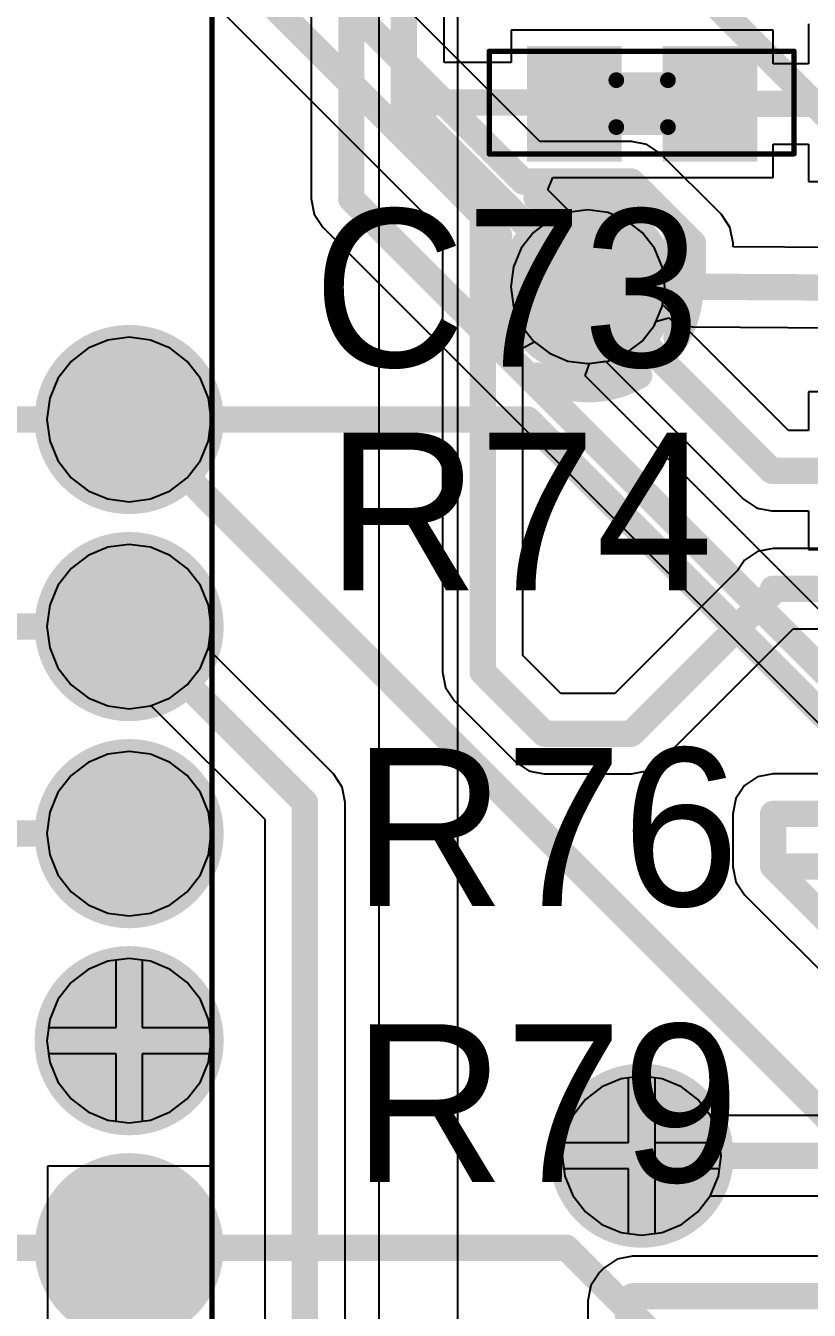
# Model space of a CAD drawing. Header units: millimetres. Extents: x 50.7 to 141.9, y 26.7 to 123.6.
# Drawn here: x 61.48 to 69.06, y 83.22 to 95.62 of the extents above; entities that cross this region are included whole.
import ezdxf

# ---------------------------------------------------------------- set-up
doc = ezdxf.new("R2010")
doc.units = ezdxf.units.MM
for name, color, linetype in [('BottomLayer', 5, 'Continuous'), ('BottomSolder', 6, 'Continuous'), ('InternalPlane1', 76, 'Continuous'), ('InternalPlane3', 216, 'Continuous'), ('Mechanical15', 56, 'Continuous'), ('Mechanical16', 56, 'Continuous'), ('Mechanical27', 56, 'Continuous'), ('Mechanical6', 56, 'Continuous'), ('MidLayer1', 16, 'Continuous'), ('MidLayer2', 76, 'Continuous'), ('MidLayer3', 90, 'Continuous'), ('MidLayer4', 156, 'Continuous'), ('MultiLayer', 9, 'Continuous'), ('TopLayer', 1, 'Continuous'), ('TopOverlay', 2, 'Continuous'), ('TopPaste', 8, 'Continuous'), ('TopSolder', 216, 'Continuous')]:
    doc.layers.add(name, color=color, linetype=linetype)

msp = doc.modelspace()

# ---------------------------------------------------------------- linework, layer by layer
at = {"layer": 'BottomLayer'}
for p, q in [((62.336, 96.807), (65.513, 93.631)), ((66.453, 94.507), (65.063, 95.897)), ((67.338, 94.507), (66.453, 94.507)), ((67.486, 94.478), (67.338, 94.507)), ((67.613, 94.394), (67.486, 94.478)), ((68.208, 93.799), (67.613, 94.394)), ((68.292, 93.673), (68.208, 93.799)), ((65.513, 93.631), (65.513, 89.38)), ((68.297, 93.648), (68.292, 93.673)), ((68.321, 93.524), (68.297, 93.648)), ((68.321, 93.489), (68.321, 93.524)), ((69.318, 93.483), (68.321, 93.489)), ((67.442, 92.578), (67.56, 92.732)), ((67.56, 92.732), (67.575, 92.766)), ((67.575, 92.766), (67.696, 92.803)), ((67.696, 92.803), (67.72, 92.787)), ((67.72, 92.787), (67.782, 92.745)), ((67.782, 92.745), (67.783, 92.745)), ((67.783, 92.745), (67.784, 92.744)), ((67.784, 92.744), (67.858, 92.73)), ((67.858, 92.73), (67.931, 92.715)), ((67.931, 92.715), (69.312, 92.706)), ((62.278, 92.587), (62.087, 92.508)), ((62.484, 92.614), (62.278, 92.587)), ((62.69, 92.587), (62.484, 92.614)), ((62.881, 92.508), (62.69, 92.587)), ((66.289, 92.512), (66.403, 92.569)), ((66.403, 92.569), (66.546, 92.46)), ((67.288, 92.46), (67.442, 92.578)), ((62.087, 92.508), (61.922, 92.382)), ((63.046, 92.382), (62.881, 92.508)), ((66.289, 89.541), (66.289, 92.512)), ((66.546, 92.46), (66.725, 92.385)), ((67.109, 92.385), (67.288, 92.46)), ((61.922, 92.382), (61.796, 92.217)), ((63.172, 92.217), (63.046, 92.382)), ((66.725, 92.385), (66.917, 92.36)), ((66.917, 92.36), (67.109, 92.385)), ((61.796, 92.217), (61.717, 92.026)), ((63.251, 92.026), (63.172, 92.217)), ((61.717, 92.026), (61.69, 91.82)), ((63.278, 91.82), (63.251, 92.026)), ((61.69, 91.82), (61.717, 91.614)), ((63.251, 91.614), (63.278, 91.82)), ((61.717, 91.614), (61.796, 91.423)), ((63.172, 91.423), (63.251, 91.614)), ((61.796, 91.423), (61.922, 91.258)), ((63.046, 91.258), (63.172, 91.423)), ((61.922, 91.258), (62.087, 91.132)), ((62.881, 91.132), (63.046, 91.258)), ((62.087, 91.132), (62.278, 91.053)), ((62.69, 91.053), (62.881, 91.132)), ((62.278, 91.053), (62.484, 91.026)), ((62.484, 91.026), (62.69, 91.053)), ((62.278, 90.587), (62.087, 90.508)), ((62.484, 90.614), (62.278, 90.587)), ((62.69, 90.587), (62.484, 90.614)), ((62.881, 90.508), (62.69, 90.587)), ((62.087, 90.508), (61.922, 90.382)), ((63.046, 90.382), (62.881, 90.508)), ((68.432, 90.461), (68.368, 90.365)), ((68.558, 90.545), (68.432, 90.461)), ((68.707, 90.574), (68.558, 90.545)), ((70.786, 90.574), (68.707, 90.574)), ((61.922, 90.382), (61.796, 90.217)), ((63.172, 90.217), (63.046, 90.382)), ((68.368, 90.365), (67.177, 89.173)), ((61.796, 90.217), (61.717, 90.026)), ((63.251, 90.026), (63.172, 90.217)), ((61.717, 90.026), (61.69, 89.82)), ((63.278, 89.82), (63.251, 90.026)), ((61.69, 89.82), (61.717, 89.614)), ((63.251, 89.614), (63.278, 89.82)), ((67.613, 88.51), (68.9, 89.798)), ((68.9, 89.798), (70.786, 89.798)), ((61.717, 89.614), (61.796, 89.423)), ((63.172, 89.423), (63.251, 89.614)), ((66.657, 89.173), (66.289, 89.541)), ((61.796, 89.423), (61.922, 89.258)), ((63.046, 89.258), (63.172, 89.423)), ((65.513, 89.38), (65.542, 89.232)), ((61.922, 89.258), (62.087, 89.132)), ((62.881, 89.132), (63.046, 89.258)), ((65.542, 89.232), (65.626, 89.105)), ((62.087, 89.132), (62.278, 89.053)), ((62.69, 89.053), (62.881, 89.132)), ((65.626, 89.105), (66.221, 88.51)), ((67.177, 89.173), (66.657, 89.173)), ((62.278, 89.053), (62.484, 89.026)), ((62.484, 89.026), (62.69, 89.053)), ((62.484, 88.614), (62.278, 88.587)), ((62.69, 88.587), (62.484, 88.614)), ((62.087, 88.508), (61.922, 88.382)), ((62.278, 88.587), (62.087, 88.508)), ((62.881, 88.508), (62.69, 88.587)), ((63.046, 88.382), (62.881, 88.508)), ((66.221, 88.51), (66.347, 88.426)), ((67.486, 88.426), (67.613, 88.51)), ((61.922, 88.382), (61.796, 88.217)), ((63.172, 88.217), (63.046, 88.382)), ((66.347, 88.426), (66.372, 88.421)), ((66.372, 88.421), (66.496, 88.397)), ((66.496, 88.397), (67.338, 88.397)), ((67.338, 88.397), (67.486, 88.426)), ((68.558, 88.37), (68.432, 88.286)), ((68.707, 88.399), (68.558, 88.37)), ((70.523, 88.399), (68.707, 88.399)), ((68.432, 88.286), (68.348, 88.16)), ((61.796, 88.217), (61.717, 88.026)), ((63.251, 88.026), (63.172, 88.217)), ((68.348, 88.16), (68.319, 88.011)), ((61.717, 88.026), (61.69, 87.82)), ((63.278, 87.82), (63.251, 88.026)), ((68.319, 88.011), (68.319, 87.503)), ((61.69, 87.82), (61.717, 87.614)), ((63.251, 87.614), (63.278, 87.82)), ((61.717, 87.614), (61.796, 87.423)), ((63.172, 87.423), (63.251, 87.614)), ((68.319, 87.503), (68.348, 87.354)), ((61.796, 87.423), (61.922, 87.258)), ((63.046, 87.258), (63.172, 87.423)), ((61.922, 87.258), (62.087, 87.132)), ((62.881, 87.132), (63.046, 87.258)), ((68.348, 87.354), (68.432, 87.228)), ((62.087, 87.132), (62.278, 87.053)), ((62.69, 87.053), (62.881, 87.132)), ((68.432, 87.228), (70.446, 85.215)), ((62.278, 87.053), (62.484, 87.026)), ((62.484, 87.026), (62.69, 87.053)), ((62.087, 86.508), (61.922, 86.382)), ((62.278, 86.587), (62.087, 86.508)), ((62.357, 86.598), (62.278, 86.587)), ((62.357, 85.947), (62.357, 86.598)), ((62.69, 86.587), (62.611, 86.598)), ((62.611, 86.598), (62.611, 85.947)), ((62.881, 86.508), (62.69, 86.587)), ((63.046, 86.382), (62.881, 86.508)), ((61.922, 86.382), (61.796, 86.217)), ((63.172, 86.217), (63.046, 86.382)), ((61.796, 86.217), (61.717, 86.026)), ((63.251, 86.026), (63.172, 86.217)), ((61.717, 86.026), (61.706, 85.947)), ((63.262, 85.947), (63.251, 86.026)), ((61.706, 85.947), (62.357, 85.947)), ((62.611, 85.947), (63.262, 85.947)), ((62.357, 85.693), (61.706, 85.693)), ((61.706, 85.693), (61.717, 85.614)), ((62.357, 85.042), (62.357, 85.693)), ((63.262, 85.693), (62.611, 85.693)), ((62.611, 85.693), (62.611, 85.042)), ((63.251, 85.614), (63.262, 85.693)), ((61.717, 85.614), (61.796, 85.423)), ((63.172, 85.423), (63.251, 85.614)), ((61.796, 85.423), (61.922, 85.258)), ((63.046, 85.258), (63.172, 85.423)), ((67.053, 85.375), (66.894, 85.252)), ((67.238, 85.451), (67.053, 85.375)), ((67.31, 85.461), (67.238, 85.451)), ((67.31, 84.836), (67.31, 85.461)), ((67.636, 85.451), (67.564, 85.461)), ((67.564, 85.461), (67.564, 84.709)), ((67.821, 85.375), (67.636, 85.451)), ((67.98, 85.252), (67.821, 85.375)), ((61.922, 85.258), (62.087, 85.132)), ((62.881, 85.132), (63.046, 85.258)), ((66.894, 85.252), (66.771, 85.093)), ((68.099, 85.097), (67.98, 85.252)), ((62.087, 85.132), (62.278, 85.053)), ((62.69, 85.053), (62.881, 85.132)), ((62.278, 85.053), (62.357, 85.042)), ((62.611, 85.042), (62.69, 85.053)), ((66.771, 85.093), (66.695, 84.908)), ((70.397, 85.097), (68.099, 85.097)), ((66.695, 84.908), (66.685, 84.836)), ((66.685, 84.836), (67.31, 84.836)), ((67.564, 84.709), (67.564, 83.957)), ((63.272, 84.608), (61.696, 84.608)), ((61.696, 84.608), (61.696, 83.032)), ((63.272, 83.032), (63.272, 84.608)), ((67.31, 84.582), (66.685, 84.582)), ((66.685, 84.582), (66.695, 84.51)), ((66.695, 84.51), (66.771, 84.325)), ((67.31, 83.957), (67.31, 84.582)), ((66.771, 84.325), (66.894, 84.166)), ((67.98, 84.166), (68.099, 84.321)), ((68.099, 84.321), (71.34, 84.321)), ((66.894, 84.166), (67.053, 84.043)), ((67.821, 84.043), (67.98, 84.166)), ((67.053, 84.043), (67.238, 83.967)), ((67.636, 83.967), (67.821, 84.043)), ((67.238, 83.967), (67.31, 83.957)), ((67.564, 83.957), (67.636, 83.967)), ((67.2, 83.71), (67.074, 83.626)), ((67.349, 83.739), (67.2, 83.71)), ((71.124, 83.739), (67.349, 83.739)), ((67.031, 83.582), (66.947, 83.456)), ((67.074, 83.626), (67.031, 83.582)), ((66.947, 83.456), (66.917, 83.308)), ((66.917, 83.308), (66.917, 81.482))]:
    msp.add_line(p, q, dxfattribs=at)
at = {"layer": 'BottomLayer', "const_width": 0.254}
for points in [[(63.119, 97.292), (66.292, 94.119)], [(62.611, 97.081), (65.901, 93.791)], [(66.292, 94.119), (67.338, 94.119)], [(67.338, 94.119), (67.933, 93.524)], [(65.901, 89.38), (65.901, 93.791)], [(67.933, 93.103), (67.933, 93.524)], [(67.933, 93.103), (69.977, 93.091)], [(67.338, 88.785), (68.707, 90.154)], [(68.707, 90.186), (71.44, 90.186)], [(68.707, 90.154), (68.707, 90.186)], [(65.901, 89.38), (66.496, 88.785)], [(66.496, 88.785), (67.338, 88.785)], [(68.707, 88.011), (71.222, 88.011)], [(68.707, 87.503), (68.707, 88.011)], [(68.707, 87.503), (71.222, 87.503)], [(68.707, 87.503), (71.501, 84.709)], [(67.437, 84.709), (71.501, 84.709)], [(67.306, 83.308), (67.349, 83.351)], [(67.306, 80.772), (67.306, 83.308)], [(67.349, 83.351), (71.124, 83.351)]]:
    msp.add_lwpolyline(points, dxfattribs=at)
at = {"layer": 'BottomLayer'}
for points, const_width in [([(66.228, 94.119, 1), (66.355, 94.119, 1)], 0.127), ([(66.228, 94.119, 1), (66.355, 94.119, 1)], 0.127), ([(67.274, 94.119, 1), (67.401, 94.119, 1)], 0.127), ([(67.274, 94.119, 1), (67.401, 94.119, 1)], 0.127), ([(65.837, 93.791, 1), (65.964, 93.791, 1)], 0.127), ([(65.837, 93.791, 1), (65.964, 93.791, 1)], 0.127), ([(66.676, 93.103, 1), (67.158, 93.103, 1)], 0.483), ([(67.869, 93.524, 1), (67.996, 93.524, 1)], 0.127), ([(67.869, 93.524, 1), (67.996, 93.524, 1)], 0.127), ([(67.869, 93.103, 1), (67.996, 93.103, 1)], 0.127), ([(67.869, 93.103, 1), (67.996, 93.103, 1)], 0.127), ([(62.217, 91.82, 1), (62.751, 91.82, 1)], 0.534), ([(62.217, 89.82, 1), (62.751, 89.82, 1)], 0.534), ([(68.644, 90.186, 1), (68.77, 90.186, 1)], 0.127), ([(68.644, 90.186, 1), (68.77, 90.186, 1)], 0.127), ([(68.644, 90.154, 1), (68.77, 90.154, 1)], 0.127), ([(68.644, 90.154, 1), (68.77, 90.154, 1)], 0.127), ([(65.837, 89.38, 1), (65.964, 89.38, 1)], 0.127), ([(65.837, 89.38, 1), (65.964, 89.38, 1)], 0.127), ([(66.433, 88.785, 1), (66.56, 88.785, 1)], 0.127), ([(66.433, 88.785, 1), (66.56, 88.785, 1)], 0.127), ([(67.274, 88.785, 1), (67.401, 88.785, 1)], 0.127), ([(67.274, 88.785, 1), (67.401, 88.785, 1)], 0.127), ([(62.217, 87.82, 1), (62.751, 87.82, 1)], 0.534), ([(68.644, 88.011, 1), (68.77, 88.011, 1)], 0.127), ([(68.644, 88.011, 1), (68.77, 88.011, 1)], 0.127), ([(68.644, 87.503, 1), (68.77, 87.503, 1)], 0.127), ([(68.644, 87.503, 1), (68.77, 87.503, 1)], 0.127), ([(68.644, 87.503, 1), (68.77, 87.503, 1)], 0.127), ([(62.217, 85.82, 1), (62.751, 85.82, 1)], 0.534), ([(67.183, 84.709, 1), (67.691, 84.709, 1)], 0.508), ([(67.373, 84.709, 1), (67.501, 84.709, 1)], 0.127), ([(67.242, 83.308, 1), (67.369, 83.308, 1)], 0.127), ([(67.242, 83.308, 1), (67.369, 83.308, 1)], 0.127), ([(67.286, 83.351, 1), (67.413, 83.351, 1)], 0.127), ([(67.286, 83.351, 1), (67.413, 83.351, 1)], 0.127)]:
    msp.add_lwpolyline(points, format="xyb", close=True, dxfattribs=dict(at, const_width=const_width))
msp.add_solid([(63.018, 83.286), (63.018, 84.354), (61.95, 83.286), (61.95, 84.354)], dxfattribs=at)
at = {"layer": 'BottomSolder'}
for points, const_width in [([(66.625, 93.103, 1), (67.209, 93.103, 1)], 0.584), ([(62.166, 91.82, 1), (62.802, 91.82, 1)], 0.635), ([(62.166, 89.82, 1), (62.802, 89.82, 1)], 0.635), ([(62.166, 87.82, 1), (62.802, 87.82, 1)], 0.635), ([(62.166, 85.82, 1), (62.802, 85.82, 1)], 0.635), ([(67.132, 84.709, 1), (67.742, 84.709, 1)], 0.61)]:
    msp.add_lwpolyline(points, format="xyb", close=True, dxfattribs=dict(at, const_width=const_width))
msp.add_solid([(63.119, 83.185), (63.119, 84.455), (61.849, 83.185), (61.849, 84.455)], dxfattribs=at)
at = {"layer": 'InternalPlane1', "const_width": 0.254}
for points in [[(66.422, 93.961, -0.267949), (67.412, 93.961)], [(66.059, 92.608, -0.267949), (66.059, 93.598)], [(67.775, 93.598, -0.267949), (67.775, 92.608)], [(67.412, 92.245, -0.267949), (66.422, 92.245)]]:
    msp.add_lwpolyline(points, format="xyb", dxfattribs=at)
at = {"layer": 'InternalPlane1'}
for points, const_width in [([(66.358, 93.961, 1), (66.485, 93.961, 1)], 0.127), ([(67.349, 93.961, 1), (67.476, 93.961, 1)], 0.127), ([(65.996, 93.598, 1), (66.123, 93.598, 1)], 0.127), ([(67.711, 93.598, 1), (67.838, 93.598, 1)], 0.127), ([(62.027, 91.82, 1), (62.941, 91.82, 1)], 0.914), ([(65.996, 92.608, 1), (66.123, 92.608, 1)], 0.127), ([(67.711, 92.608, 1), (67.838, 92.608, 1)], 0.127), ([(66.358, 92.245, 1), (66.485, 92.245, 1)], 0.127), ([(67.349, 92.245, 1), (67.476, 92.245, 1)], 0.127), ([(62.027, 89.82, 1), (62.941, 89.82, 1)], 0.914), ([(62.027, 87.82, 1), (62.941, 87.82, 1)], 0.914), ([(62.027, 85.82, 1), (62.941, 85.82, 1)], 0.914), ([(66.992, 84.709, 1), (67.882, 84.709, 1)], 0.889), ([(62.027, 83.82, 1), (62.941, 83.82, 1)], 0.914)]:
    msp.add_lwpolyline(points, format="xyb", close=True, dxfattribs=dict(at, const_width=const_width))
at = {"layer": 'InternalPlane3'}
for points, const_width in [([(66.485, 93.103, 1), (67.349, 93.103, 1)], 0.864), ([(62.027, 91.82, 1), (62.941, 91.82, 1)], 0.914), ([(62.027, 89.82, 1), (62.941, 89.82, 1)], 0.914), ([(62.027, 87.82, 1), (62.941, 87.82, 1)], 0.914), ([(62.027, 85.82, 1), (62.941, 85.82, 1)], 0.914), ([(66.992, 84.709, 1), (67.882, 84.709, 1)], 0.889), ([(62.027, 83.82, 1), (62.941, 83.82, 1)], 0.914)]:
    msp.add_lwpolyline(points, format="xyb", close=True, dxfattribs=dict(at, const_width=const_width))
at = {"layer": 'Mechanical15', "const_width": 0.05}
msp.add_lwpolyline([(63.284, 79.76), (63.284, 95.88)], dxfattribs=at)
at = {"layer": 'Mechanical16', "const_width": 0.152}
for points in [[(67.192, 95.098), (67.691, 95.098)], [(67.192, 94.645), (67.691, 94.645)]]:
    msp.add_lwpolyline(points, dxfattribs=at)
at = {"layer": 'Mechanical16', "const_width": 0.0762}
for points in [[(67.154, 95.098, 1), (67.23, 95.098, 1)], [(67.653, 95.098, 1), (67.729, 95.098, 1)], [(67.154, 94.645, 1), (67.23, 94.645, 1)], [(67.653, 94.645, 1), (67.729, 94.645, 1)]]:
    msp.add_lwpolyline(points, format="xyb", close=True, dxfattribs=at)
at = {"layer": 'Mechanical16'}
for points in [[(66.883, 94.564), (67.183, 94.564), (66.883, 95.174), (67.183, 95.174)], [(67.716, 94.564), (67.996, 94.564), (67.716, 95.174), (67.996, 95.174)]]:
    msp.add_solid(points, dxfattribs=at)
at = {"layer": 'Mechanical27', "const_width": 0.0508}
for points in [[(65.964, 95.377), (68.91, 95.377)], [(65.964, 94.386), (65.964, 95.377)], [(68.91, 94.386), (68.91, 95.377)], [(65.964, 94.386), (68.91, 94.386)]]:
    msp.add_lwpolyline(points, dxfattribs=at)
at = {"layer": 'Mechanical27', "const_width": 0.0254}
for points in [[(65.951, 95.377, 1), (65.977, 95.377, 1)], [(65.951, 95.377, 1), (65.977, 95.377, 1)], [(68.897, 95.377, 1), (68.923, 95.377, 1)], [(68.897, 95.377, 1), (68.923, 95.377, 1)], [(65.951, 94.386, 1), (65.977, 94.386, 1)], [(65.951, 94.386, 1), (65.977, 94.386, 1)], [(68.897, 94.386, 1), (68.923, 94.386, 1)], [(68.897, 94.386, 1), (68.923, 94.386, 1)]]:
    msp.add_lwpolyline(points, format="xyb", close=True, dxfattribs=at)
at = {"layer": 'Mechanical6'}
msp.add_solid([(67.237, 94.569), (67.64, 94.569), (67.237, 95.174), (67.64, 95.174)], dxfattribs=at)
at = {"layer": 'MidLayer1'}
for points, const_width in [([(66.676, 93.103, 1), (67.158, 93.103, 1)], 0.483), ([(62.217, 91.82, 1), (62.751, 91.82, 1)], 0.534), ([(62.42, 91.82, 1), (62.547, 91.82, 1)], 0.127), ([(62.42, 91.82, 1), (62.547, 91.82, 1)], 0.127), ([(66.271, 91.82, 1), (66.398, 91.82, 1)], 0.127), ([(66.271, 91.82, 1), (66.398, 91.82, 1)], 0.127), ([(62.217, 89.82, 1), (62.751, 89.82, 1)], 0.534), ([(62.42, 89.82, 1), (62.547, 89.82, 1)], 0.127), ([(62.217, 87.82, 1), (62.751, 87.82, 1)], 0.534), ([(62.42, 87.82, 1), (62.547, 87.82, 1)], 0.127), ([(62.217, 85.82, 1), (62.751, 85.82, 1)], 0.534), ([(67.183, 84.709, 1), (67.691, 84.709, 1)], 0.508)]:
    msp.add_lwpolyline(points, format="xyb", close=True, dxfattribs=dict(at, const_width=const_width))
at = {"layer": 'MidLayer1', "const_width": 0.254}
for points in [[(60.484, 91.82), (62.484, 91.82)], [(62.484, 91.82), (66.335, 91.82)], [(66.335, 91.82), (72.898, 85.257)], [(60.484, 89.82), (62.484, 89.82)], [(60.484, 87.82), (62.484, 87.82)]]:
    msp.add_lwpolyline(points, dxfattribs=at)
at = {"layer": 'MidLayer1'}
msp.add_solid([(63.018, 83.286), (63.018, 84.354), (61.95, 83.286), (61.95, 84.354)], dxfattribs=at)
at = {"layer": 'MidLayer2', "const_width": 0.254}
for points in [[(67.056, 96.921), (69.743, 94.234)], [(62.484, 91.82), (71.278, 83.026)], [(60.484, 83.82), (62.484, 83.82)], [(62.484, 83.82), (66.71, 83.82)], [(66.71, 83.82), (68.326, 82.204)]]:
    msp.add_lwpolyline(points, dxfattribs=at)
at = {"layer": 'MidLayer2'}
for points, const_width in [([(66.676, 93.103, 1), (67.158, 93.103, 1)], 0.483), ([(62.217, 91.82, 1), (62.751, 91.82, 1)], 0.534), ([(62.42, 91.82, 1), (62.547, 91.82, 1)], 0.127), ([(62.217, 89.82, 1), (62.751, 89.82, 1)], 0.534), ([(62.217, 87.82, 1), (62.751, 87.82, 1)], 0.534), ([(62.217, 85.82, 1), (62.751, 85.82, 1)], 0.534), ([(67.183, 84.709, 1), (67.691, 84.709, 1)], 0.508), ([(62.42, 83.82, 1), (62.547, 83.82, 1)], 0.127), ([(62.42, 83.82, 1), (62.547, 83.82, 1)], 0.127), ([(66.646, 83.82, 1), (66.773, 83.82, 1)], 0.127), ([(66.646, 83.82, 1), (66.773, 83.82, 1)], 0.127)]:
    msp.add_lwpolyline(points, format="xyb", close=True, dxfattribs=dict(at, const_width=const_width))
msp.add_solid([(63.018, 83.286), (63.018, 84.354), (61.95, 83.286), (61.95, 84.354)], dxfattribs=at)
at = {"layer": 'MidLayer3'}
for p, q in [((64.897, 104.394), (64.897, 81.63)), ((65.659, 80.772), (65.659, 103.886)), ((66.725, 93.821), (66.546, 93.746)), ((66.917, 93.846), (66.725, 93.821)), ((67.109, 93.821), (66.917, 93.846)), ((67.288, 93.746), (67.109, 93.821)), ((66.546, 93.746), (66.392, 93.628)), ((67.442, 93.628), (67.288, 93.746)), ((66.392, 93.628), (66.274, 93.474)), ((67.56, 93.474), (67.442, 93.628)), ((66.274, 93.474), (66.199, 93.295)), ((67.635, 93.295), (67.56, 93.474)), ((66.199, 93.295), (66.174, 93.103)), ((67.66, 93.103), (67.635, 93.295)), ((66.174, 93.103), (66.199, 92.911)), ((67.635, 92.911), (67.66, 93.103)), ((66.199, 92.911), (66.274, 92.732)), ((67.56, 92.732), (67.635, 92.911)), ((66.274, 92.732), (66.392, 92.578)), ((67.442, 92.578), (67.56, 92.732)), ((62.278, 92.587), (62.087, 92.508)), ((62.484, 92.614), (62.278, 92.587)), ((62.69, 92.587), (62.484, 92.614)), ((62.881, 92.508), (62.69, 92.587)), ((66.392, 92.578), (66.546, 92.46)), ((67.288, 92.46), (67.442, 92.578)), ((62.087, 92.508), (61.922, 92.382)), ((63.046, 92.382), (62.881, 92.508)), ((66.546, 92.46), (66.725, 92.385)), ((67.109, 92.385), (67.288, 92.46)), ((61.922, 92.382), (61.796, 92.217)), ((63.172, 92.217), (63.046, 92.382)), ((66.725, 92.385), (66.917, 92.36)), ((66.917, 92.36), (67.109, 92.385)), ((61.796, 92.217), (61.717, 92.026)), ((63.251, 92.026), (63.172, 92.217)), ((61.717, 92.026), (61.69, 91.82)), ((63.278, 91.82), (63.251, 92.026)), ((61.69, 91.82), (61.717, 91.614)), ((63.251, 91.614), (63.278, 91.82)), ((61.717, 91.614), (61.796, 91.423)), ((63.172, 91.423), (63.251, 91.614)), ((61.796, 91.423), (61.922, 91.258)), ((63.046, 91.258), (63.172, 91.423)), ((61.922, 91.258), (62.087, 91.132)), ((62.881, 91.132), (63.046, 91.258)), ((62.087, 91.132), (62.278, 91.053)), ((62.69, 91.053), (62.881, 91.132)), ((62.278, 91.053), (62.484, 91.026)), ((62.484, 91.026), (62.69, 91.053)), ((62.278, 90.587), (62.087, 90.508)), ((62.484, 90.614), (62.278, 90.587)), ((62.69, 90.587), (62.484, 90.614)), ((62.881, 90.508), (62.69, 90.587)), ((62.087, 90.508), (61.922, 90.382)), ((63.046, 90.382), (62.881, 90.508)), ((61.922, 90.382), (61.796, 90.217)), ((63.172, 90.217), (63.046, 90.382)), ((61.796, 90.217), (61.717, 90.026)), ((63.251, 90.026), (63.172, 90.217)), ((61.717, 90.026), (61.69, 89.82)), ((63.278, 89.82), (63.251, 90.026)), ((61.69, 89.82), (61.717, 89.614)), ((63.251, 89.614), (63.278, 89.82)), ((61.717, 89.614), (61.796, 89.423)), ((63.172, 89.423), (63.251, 89.614)), ((61.796, 89.423), (61.922, 89.258)), ((63.046, 89.258), (63.172, 89.423)), ((61.922, 89.258), (62.087, 89.132)), ((62.881, 89.132), (63.046, 89.258)), ((62.087, 89.132), (62.278, 89.053)), ((62.69, 89.053), (62.881, 89.132)), ((62.278, 89.053), (62.484, 89.026)), ((62.484, 89.026), (62.69, 89.053)), ((62.484, 88.614), (62.278, 88.587)), ((62.69, 88.587), (62.484, 88.614)), ((62.087, 88.508), (61.922, 88.382)), ((62.278, 88.587), (62.087, 88.508)), ((62.881, 88.508), (62.69, 88.587)), ((63.046, 88.382), (62.881, 88.508)), ((61.922, 88.382), (61.796, 88.217)), ((63.172, 88.217), (63.046, 88.382)), ((61.796, 88.217), (61.717, 88.026)), ((63.251, 88.026), (63.172, 88.217)), ((61.717, 88.026), (61.69, 87.82)), ((63.278, 87.82), (63.251, 88.026)), ((61.69, 87.82), (61.717, 87.614)), ((63.251, 87.614), (63.278, 87.82)), ((61.717, 87.614), (61.796, 87.423)), ((63.172, 87.423), (63.251, 87.614)), ((61.796, 87.423), (61.922, 87.258)), ((63.046, 87.258), (63.172, 87.423)), ((61.922, 87.258), (62.087, 87.132)), ((62.881, 87.132), (63.046, 87.258)), ((62.087, 87.132), (62.278, 87.053)), ((62.69, 87.053), (62.881, 87.132)), ((62.278, 87.053), (62.484, 87.026)), ((62.484, 87.026), (62.69, 87.053)), ((62.484, 86.614), (62.278, 86.587)), ((62.69, 86.587), (62.484, 86.614)), ((62.087, 86.508), (61.922, 86.382)), ((62.278, 86.587), (62.087, 86.508)), ((62.881, 86.508), (62.69, 86.587)), ((63.046, 86.382), (62.881, 86.508)), ((61.922, 86.382), (61.796, 86.217)), ((63.172, 86.217), (63.046, 86.382)), ((61.796, 86.217), (61.717, 86.026)), ((63.251, 86.026), (63.172, 86.217)), ((61.717, 86.026), (61.69, 85.82)), ((63.278, 85.82), (63.251, 86.026)), ((61.69, 85.82), (61.717, 85.614)), ((63.251, 85.614), (63.278, 85.82)), ((61.717, 85.614), (61.796, 85.423)), ((63.172, 85.423), (63.251, 85.614)), ((61.796, 85.423), (61.922, 85.258)), ((63.046, 85.258), (63.172, 85.423)), ((67.053, 85.375), (66.894, 85.252)), ((67.238, 85.451), (67.053, 85.375)), ((67.437, 85.478), (67.238, 85.451)), ((67.636, 85.451), (67.437, 85.478)), ((67.821, 85.375), (67.636, 85.451)), ((67.98, 85.252), (67.821, 85.375)), ((61.922, 85.258), (62.087, 85.132)), ((62.881, 85.132), (63.046, 85.258)), ((66.894, 85.252), (66.771, 85.093)), ((68.103, 85.093), (67.98, 85.252)), ((62.087, 85.132), (62.278, 85.053)), ((62.69, 85.053), (62.881, 85.132)), ((62.278, 85.053), (62.484, 85.026)), ((62.484, 85.026), (62.69, 85.053)), ((66.771, 85.093), (66.695, 84.908)), ((68.179, 84.908), (68.103, 85.093)), ((66.695, 84.908), (66.668, 84.709)), ((68.206, 84.709), (68.179, 84.908)), ((66.668, 84.709), (66.695, 84.51)), ((68.179, 84.51), (68.206, 84.709)), ((63.272, 84.608), (61.696, 84.608)), ((61.696, 84.608), (61.696, 83.032)), ((63.272, 83.032), (63.272, 84.608)), ((66.695, 84.51), (66.771, 84.325)), ((68.103, 84.325), (68.179, 84.51)), ((66.771, 84.325), (66.894, 84.166)), ((67.98, 84.166), (68.103, 84.325)), ((66.894, 84.166), (67.053, 84.043)), ((67.821, 84.043), (67.98, 84.166)), ((67.053, 84.043), (67.238, 83.967)), ((67.636, 83.967), (67.821, 84.043)), ((67.238, 83.967), (67.437, 83.94)), ((67.437, 83.94), (67.636, 83.967))]:
    msp.add_line(p, q, dxfattribs=at)
for points, const_width in [([(66.676, 93.103, 1), (67.158, 93.103, 1)], 0.483), ([(62.217, 91.82, 1), (62.751, 91.82, 1)], 0.534), ([(62.217, 89.82, 1), (62.751, 89.82, 1)], 0.534), ([(62.217, 87.82, 1), (62.751, 87.82, 1)], 0.534), ([(62.217, 85.82, 1), (62.751, 85.82, 1)], 0.534), ([(67.183, 84.709, 1), (67.691, 84.709, 1)], 0.508)]:
    msp.add_lwpolyline(points, format="xyb", close=True, dxfattribs=dict(at, const_width=const_width))
msp.add_solid([(63.018, 83.286), (63.018, 84.354), (61.95, 83.286), (61.95, 84.354)], dxfattribs=at)
at = {"layer": 'MidLayer4'}
for p, q in [((66.725, 93.821), (66.546, 93.746)), ((66.917, 93.846), (66.725, 93.821)), ((67.109, 93.821), (66.917, 93.846)), ((67.288, 93.746), (67.109, 93.821)), ((66.546, 93.746), (66.392, 93.628)), ((67.442, 93.628), (67.288, 93.746)), ((66.392, 93.628), (66.274, 93.474)), ((67.56, 93.474), (67.442, 93.628)), ((66.274, 93.474), (66.199, 93.295)), ((67.635, 93.295), (67.56, 93.474)), ((66.199, 93.295), (66.174, 93.103)), ((67.66, 93.103), (67.635, 93.295)), ((66.174, 93.103), (66.199, 92.911)), ((67.635, 92.911), (67.66, 93.103)), ((66.199, 92.911), (66.274, 92.732)), ((67.56, 92.732), (67.635, 92.911)), ((66.274, 92.732), (66.392, 92.578)), ((67.442, 92.578), (67.56, 92.732)), ((62.278, 92.587), (62.087, 92.508)), ((62.484, 92.614), (62.278, 92.587)), ((62.69, 92.587), (62.484, 92.614)), ((62.881, 92.508), (62.69, 92.587)), ((66.392, 92.578), (66.546, 92.46)), ((67.288, 92.46), (67.442, 92.578)), ((62.087, 92.508), (61.922, 92.382)), ((63.046, 92.382), (62.881, 92.508)), ((66.546, 92.46), (66.725, 92.385)), ((67.109, 92.385), (67.288, 92.46)), ((61.922, 92.382), (61.796, 92.217)), ((63.172, 92.217), (63.046, 92.382)), ((66.725, 92.385), (66.917, 92.36)), ((66.917, 92.36), (67.109, 92.385)), ((61.796, 92.217), (61.717, 92.026)), ((63.251, 92.026), (63.172, 92.217)), ((61.717, 92.026), (61.69, 91.82)), ((63.278, 91.82), (63.251, 92.026)), ((61.69, 91.82), (61.717, 91.614)), ((63.251, 91.614), (63.278, 91.82)), ((61.717, 91.614), (61.796, 91.423)), ((63.172, 91.423), (63.251, 91.614)), ((61.796, 91.423), (61.922, 91.258)), ((63.046, 91.258), (63.172, 91.423)), ((61.922, 91.258), (62.087, 91.132)), ((62.881, 91.132), (63.046, 91.258)), ((62.087, 91.132), (62.278, 91.053)), ((62.69, 91.053), (62.881, 91.132)), ((62.278, 91.053), (62.484, 91.026)), ((62.484, 91.026), (62.69, 91.053)), ((62.278, 90.587), (62.087, 90.508)), ((62.484, 90.614), (62.278, 90.587)), ((62.69, 90.587), (62.484, 90.614)), ((62.881, 90.508), (62.69, 90.587)), ((62.087, 90.508), (61.922, 90.382)), ((63.046, 90.382), (62.881, 90.508)), ((61.922, 90.382), (61.796, 90.217)), ((63.172, 90.217), (63.046, 90.382)), ((61.796, 90.217), (61.717, 90.026)), ((63.251, 90.026), (63.172, 90.217)), ((61.717, 90.026), (61.69, 89.82)), ((63.278, 89.82), (63.251, 90.026)), ((61.69, 89.82), (61.717, 89.614)), ((63.251, 89.614), (63.278, 89.82)), ((61.717, 89.614), (61.796, 89.423)), ((63.172, 89.423), (63.251, 89.614)), ((61.796, 89.423), (61.922, 89.258)), ((63.046, 89.258), (63.172, 89.423)), ((61.922, 89.258), (62.087, 89.132)), ((62.881, 89.132), (63.046, 89.258)), ((62.087, 89.132), (62.278, 89.053)), ((62.69, 89.053), (62.881, 89.132)), ((62.278, 89.053), (62.484, 89.026)), ((62.484, 89.026), (62.69, 89.053)), ((62.484, 88.614), (62.278, 88.587)), ((62.69, 88.587), (62.484, 88.614)), ((62.087, 88.508), (61.922, 88.382)), ((62.278, 88.587), (62.087, 88.508)), ((62.881, 88.508), (62.69, 88.587)), ((63.046, 88.382), (62.881, 88.508)), ((61.922, 88.382), (61.796, 88.217)), ((63.172, 88.217), (63.046, 88.382)), ((61.796, 88.217), (61.717, 88.026)), ((63.251, 88.026), (63.172, 88.217)), ((61.717, 88.026), (61.69, 87.82)), ((63.278, 87.82), (63.251, 88.026)), ((61.69, 87.82), (61.717, 87.614)), ((63.251, 87.614), (63.278, 87.82)), ((61.717, 87.614), (61.796, 87.423)), ((63.172, 87.423), (63.251, 87.614)), ((61.796, 87.423), (61.922, 87.258)), ((63.046, 87.258), (63.172, 87.423)), ((61.922, 87.258), (62.087, 87.132)), ((62.881, 87.132), (63.046, 87.258)), ((62.087, 87.132), (62.278, 87.053)), ((62.69, 87.053), (62.881, 87.132)), ((62.278, 87.053), (62.484, 87.026)), ((62.484, 87.026), (62.69, 87.053)), ((62.087, 86.508), (61.922, 86.382)), ((62.278, 86.587), (62.087, 86.508)), ((62.357, 86.598), (62.278, 86.587)), ((62.357, 85.947), (62.357, 86.598)), ((62.69, 86.587), (62.611, 86.598)), ((62.611, 86.598), (62.611, 85.947)), ((62.881, 86.508), (62.69, 86.587)), ((63.046, 86.382), (62.881, 86.508)), ((61.922, 86.382), (61.796, 86.217)), ((63.172, 86.217), (63.046, 86.382)), ((61.796, 86.217), (61.717, 86.026)), ((63.251, 86.026), (63.172, 86.217)), ((61.717, 86.026), (61.706, 85.947)), ((63.262, 85.947), (63.251, 86.026)), ((61.706, 85.947), (62.357, 85.947)), ((62.611, 85.947), (63.262, 85.947)), ((62.357, 85.693), (61.706, 85.693)), ((61.706, 85.693), (61.717, 85.614)), ((62.357, 85.042), (62.357, 85.693)), ((63.262, 85.693), (62.611, 85.693)), ((62.611, 85.693), (62.611, 85.042)), ((63.251, 85.614), (63.262, 85.693)), ((61.717, 85.614), (61.796, 85.423)), ((63.172, 85.423), (63.251, 85.614)), ((61.796, 85.423), (61.922, 85.258)), ((63.046, 85.258), (63.172, 85.423)), ((67.053, 85.375), (66.894, 85.252)), ((67.238, 85.451), (67.053, 85.375)), ((67.31, 85.461), (67.238, 85.451)), ((67.31, 84.836), (67.31, 85.461)), ((67.636, 85.451), (67.564, 85.461)), ((67.564, 85.461), (67.564, 84.836)), ((67.821, 85.375), (67.636, 85.451)), ((67.98, 85.252), (67.821, 85.375)), ((61.922, 85.258), (62.087, 85.132)), ((62.881, 85.132), (63.046, 85.258)), ((66.894, 85.252), (66.771, 85.093)), ((68.103, 85.093), (67.98, 85.252)), ((62.087, 85.132), (62.278, 85.053)), ((62.69, 85.053), (62.881, 85.132)), ((62.278, 85.053), (62.357, 85.042)), ((62.611, 85.042), (62.69, 85.053)), ((66.771, 85.093), (66.695, 84.908)), ((68.179, 84.908), (68.103, 85.093)), ((66.695, 84.908), (66.685, 84.836)), ((68.189, 84.836), (68.179, 84.908)), ((66.685, 84.836), (67.31, 84.836)), ((67.564, 84.836), (68.189, 84.836)), ((63.272, 84.608), (61.696, 84.608)), ((61.696, 84.608), (61.696, 83.032)), ((63.272, 83.032), (63.272, 84.608)), ((67.31, 84.582), (66.685, 84.582)), ((66.685, 84.582), (66.695, 84.51)), ((66.695, 84.51), (66.771, 84.325)), ((67.31, 83.957), (67.31, 84.582)), ((68.189, 84.582), (67.564, 84.582)), ((67.564, 84.582), (67.564, 83.957)), ((68.103, 84.325), (68.179, 84.51)), ((68.179, 84.51), (68.189, 84.582)), ((66.771, 84.325), (66.894, 84.166)), ((67.98, 84.166), (68.103, 84.325)), ((66.894, 84.166), (67.053, 84.043)), ((67.821, 84.043), (67.98, 84.166)), ((67.053, 84.043), (67.238, 83.967)), ((67.636, 83.967), (67.821, 84.043)), ((67.238, 83.967), (67.31, 83.957)), ((67.564, 83.957), (67.636, 83.967))]:
    msp.add_line(p, q, dxfattribs=at)
for points, const_width in [([(66.676, 93.103, 1), (67.158, 93.103, 1)], 0.483), ([(62.217, 91.82, 1), (62.751, 91.82, 1)], 0.534), ([(62.217, 89.82, 1), (62.751, 89.82, 1)], 0.534), ([(62.217, 87.82, 1), (62.751, 87.82, 1)], 0.534), ([(62.217, 85.82, 1), (62.751, 85.82, 1)], 0.534), ([(67.183, 84.709, 1), (67.691, 84.709, 1)], 0.508)]:
    msp.add_lwpolyline(points, format="xyb", close=True, dxfattribs=dict(at, const_width=const_width))
msp.add_solid([(63.018, 83.286), (63.018, 84.354), (61.95, 83.286), (61.95, 84.354)], dxfattribs=at)
at = {"layer": 'MultiLayer'}
for points, const_width in [([(66.676, 93.103, 1), (67.158, 93.103, 1)], 0.483), ([(62.217, 91.82, 1), (62.751, 91.82, 1)], 0.534), ([(62.217, 89.82, 1), (62.751, 89.82, 1)], 0.534), ([(62.217, 87.82, 1), (62.751, 87.82, 1)], 0.534), ([(62.217, 85.82, 1), (62.751, 85.82, 1)], 0.534), ([(67.183, 84.709, 1), (67.691, 84.709, 1)], 0.508)]:
    msp.add_lwpolyline(points, format="xyb", close=True, dxfattribs=dict(at, const_width=const_width))
msp.add_solid([(63.018, 83.286), (63.018, 84.354), (61.95, 83.286), (61.95, 84.354)], dxfattribs=at)
at = {"layer": 'TopLayer'}
for p, q in [((64.243, 98.508), (64.243, 93.952)), ((65.527, 95.269), (65.527, 97.91)), ((67.397, 95.58), (66.177, 95.58)), ((66.177, 95.58), (66.177, 95.269)), ((67.422, 95.58), (67.397, 95.58)), ((67.397, 95.58), (67.397, 95.58)), ((67.397, 95.58), (67.397, 95.58)), ((67.397, 95.58), (67.397, 95.58)), ((67.488, 95.58), (67.422, 95.58)), ((68.707, 95.58), (67.488, 95.58)), ((67.488, 95.58), (67.488, 95.58)), ((68.707, 95.257), (68.707, 95.58)), ((69.051, 95.643), (69.051, 95.257)), ((66.177, 95.269), (65.527, 95.269)), ((69.051, 95.257), (68.707, 95.257)), ((68.707, 94.158), (68.707, 94.481)), ((68.707, 94.481), (69.051, 94.481)), ((69.051, 94.481), (69.051, 94.119)), ((66.529, 94.04), (66.578, 94.158)), ((66.578, 94.158), (67.397, 94.158)), ((67.397, 94.158), (67.397, 94.158)), ((67.397, 94.158), (67.488, 94.158)), ((67.488, 94.158), (67.488, 94.158)), ((67.488, 94.158), (68.707, 94.158)), ((69.051, 94.119), (70.674, 94.119)), ((64.243, 93.952), (64.272, 93.804)), ((66.746, 93.823), (66.529, 94.04)), ((66.917, 93.846), (66.746, 93.823)), ((67.109, 93.821), (66.917, 93.846)), ((67.288, 93.746), (67.109, 93.821)), ((64.272, 93.804), (64.356, 93.677)), ((67.442, 93.628), (67.288, 93.746)), ((64.356, 93.677), (69.385, 88.648)), ((67.56, 93.474), (67.442, 93.628)), ((67.635, 93.295), (67.56, 93.474)), ((67.66, 93.103), (67.635, 93.295)), ((67.637, 92.932), (67.66, 93.103)), ((68.856, 91.713), (67.637, 92.932)), ((62.278, 92.587), (62.087, 92.508)), ((62.484, 92.614), (62.278, 92.587)), ((62.69, 92.587), (62.484, 92.614)), ((62.881, 92.508), (62.69, 92.587)), ((62.087, 92.508), (61.922, 92.382)), ((63.046, 92.382), (62.881, 92.508)), ((61.922, 92.382), (61.796, 92.217)), ((63.172, 92.217), (63.046, 92.382)), ((66.891, 92.242), (66.932, 92.362)), ((66.932, 92.362), (67.088, 92.383)), ((67.088, 92.383), (68.42, 91.05)), ((61.796, 92.217), (61.717, 92.026)), ((63.251, 92.026), (63.172, 92.217)), ((70.152, 88.981), (66.891, 92.242)), ((70.674, 92.087), (69.051, 92.087)), ((69.051, 92.087), (69.051, 91.713)), ((61.717, 92.026), (61.69, 91.82)), ((63.278, 91.82), (63.251, 92.026)), ((61.69, 91.82), (61.717, 91.614)), ((63.251, 91.614), (63.278, 91.82)), ((69.051, 91.713), (68.856, 91.713)), ((61.717, 91.614), (61.796, 91.423)), ((63.172, 91.423), (63.251, 91.614)), ((61.796, 91.423), (61.922, 91.258)), ((63.046, 91.258), (63.172, 91.423)), ((61.922, 91.258), (62.087, 91.132)), ((62.881, 91.132), (63.046, 91.258)), ((62.087, 91.132), (62.278, 91.053)), ((62.69, 91.053), (62.881, 91.132)), ((62.278, 91.053), (62.484, 91.026)), ((62.484, 91.026), (62.69, 91.053)), ((68.42, 91.05), (68.546, 90.966)), ((68.546, 90.966), (68.571, 90.961)), ((68.571, 90.961), (68.695, 90.937)), ((68.695, 90.937), (69.051, 90.937)), ((69.051, 90.937), (69.051, 90.563)), ((62.278, 90.587), (62.087, 90.508)), ((62.484, 90.614), (62.278, 90.587)), ((62.69, 90.587), (62.484, 90.614)), ((62.881, 90.508), (62.69, 90.587)), ((62.087, 90.508), (61.922, 90.382)), ((63.046, 90.382), (62.881, 90.508)), ((69.051, 90.563), (70.674, 90.563)), ((61.922, 90.382), (61.796, 90.217)), ((63.172, 90.217), (63.046, 90.382)), ((61.796, 90.217), (61.717, 90.026)), ((63.251, 90.026), (63.172, 90.217)), ((61.717, 90.026), (61.69, 89.82)), ((63.278, 89.82), (63.251, 90.026)), ((61.69, 89.82), (61.717, 89.614)), ((63.251, 89.614), (63.278, 89.82)), ((61.717, 89.614), (61.796, 89.423)), ((63.248, 89.606), (63.251, 89.614)), ((64.458, 88.396), (63.248, 89.606)), ((61.796, 89.423), (61.922, 89.258)), ((61.922, 89.258), (62.087, 89.132)), ((62.087, 89.132), (62.278, 89.053)), ((62.278, 89.053), (62.484, 89.026)), ((62.484, 89.026), (62.69, 89.053)), ((62.69, 89.053), (62.698, 89.056)), ((62.698, 89.056), (63.795, 87.96)), ((62.484, 88.614), (62.278, 88.587)), ((62.69, 88.587), (62.484, 88.614)), ((62.087, 88.508), (61.922, 88.382)), ((62.278, 88.587), (62.087, 88.508)), ((62.881, 88.508), (62.69, 88.587)), ((63.046, 88.382), (62.881, 88.508)), ((61.922, 88.382), (61.796, 88.217)), ((63.172, 88.217), (63.046, 88.382)), ((64.542, 88.27), (64.458, 88.396)), ((64.571, 88.121), (64.542, 88.27)), ((61.796, 88.217), (61.717, 88.026)), ((63.251, 88.026), (63.172, 88.217)), ((64.571, 81.783), (64.571, 88.121)), ((61.717, 88.026), (61.69, 87.82)), ((63.278, 87.82), (63.251, 88.026)), ((63.795, 87.96), (63.795, 81.783)), ((61.69, 87.82), (61.717, 87.614)), ((63.251, 87.614), (63.278, 87.82)), ((61.717, 87.614), (61.796, 87.423)), ((63.172, 87.423), (63.251, 87.614)), ((61.796, 87.423), (61.922, 87.258)), ((63.046, 87.258), (63.172, 87.423)), ((61.922, 87.258), (62.087, 87.132)), ((62.881, 87.132), (63.046, 87.258)), ((62.087, 87.132), (62.278, 87.053)), ((62.69, 87.053), (62.881, 87.132)), ((62.278, 87.053), (62.484, 87.026)), ((62.484, 87.026), (62.69, 87.053)), ((62.087, 86.508), (61.922, 86.382)), ((62.278, 86.587), (62.087, 86.508)), ((62.357, 86.598), (62.278, 86.587)), ((62.357, 85.947), (62.357, 86.598)), ((62.69, 86.587), (62.611, 86.598)), ((62.611, 86.598), (62.611, 85.947)), ((62.881, 86.508), (62.69, 86.587)), ((63.046, 86.382), (62.881, 86.508)), ((61.922, 86.382), (61.796, 86.217)), ((63.172, 86.217), (63.046, 86.382)), ((61.796, 86.217), (61.717, 86.026)), ((63.251, 86.026), (63.172, 86.217)), ((61.717, 86.026), (61.706, 85.947)), ((63.262, 85.947), (63.251, 86.026)), ((61.706, 85.947), (62.357, 85.947)), ((62.611, 85.947), (63.262, 85.947)), ((62.357, 85.693), (61.706, 85.693)), ((61.706, 85.693), (61.717, 85.614)), ((62.357, 85.042), (62.357, 85.693)), ((63.262, 85.693), (62.611, 85.693)), ((62.611, 85.693), (62.611, 85.042)), ((63.251, 85.614), (63.262, 85.693)), ((61.717, 85.614), (61.796, 85.423)), ((63.172, 85.423), (63.251, 85.614)), ((61.796, 85.423), (61.922, 85.258)), ((63.046, 85.258), (63.172, 85.423)), ((67.053, 85.375), (66.894, 85.252)), ((67.238, 85.451), (67.053, 85.375)), ((67.31, 85.461), (67.238, 85.451)), ((67.31, 84.836), (67.31, 85.461)), ((67.636, 85.451), (67.564, 85.461)), ((67.564, 85.461), (67.564, 84.836)), ((67.821, 85.375), (67.636, 85.451)), ((67.98, 85.252), (67.821, 85.375)), ((61.922, 85.258), (62.087, 85.132)), ((62.881, 85.132), (63.046, 85.258)), ((66.894, 85.252), (66.771, 85.093)), ((68.103, 85.093), (67.98, 85.252)), ((62.087, 85.132), (62.278, 85.053)), ((62.69, 85.053), (62.881, 85.132)), ((62.278, 85.053), (62.357, 85.042)), ((62.611, 85.042), (62.69, 85.053)), ((66.771, 85.093), (66.695, 84.908)), ((68.179, 84.908), (68.103, 85.093)), ((66.695, 84.908), (66.685, 84.836)), ((68.189, 84.836), (68.179, 84.908)), ((66.685, 84.836), (67.31, 84.836)), ((67.564, 84.836), (68.189, 84.836)), ((63.272, 84.608), (61.696, 84.608)), ((61.696, 84.608), (61.696, 83.032)), ((63.272, 83.032), (63.272, 84.608)), ((67.31, 84.582), (66.685, 84.582)), ((66.685, 84.582), (66.695, 84.51)), ((66.695, 84.51), (66.771, 84.325)), ((67.31, 83.957), (67.31, 84.582)), ((68.189, 84.582), (67.564, 84.582)), ((67.564, 84.582), (67.564, 83.957)), ((68.103, 84.325), (68.179, 84.51)), ((68.179, 84.51), (68.189, 84.582)), ((66.771, 84.325), (66.894, 84.166)), ((67.98, 84.166), (68.103, 84.325)), ((66.894, 84.166), (67.053, 84.043)), ((67.821, 84.043), (67.98, 84.166)), ((67.053, 84.043), (67.238, 83.967)), ((67.636, 83.967), (67.821, 84.043)), ((67.238, 83.967), (67.31, 83.957)), ((67.564, 83.957), (67.636, 83.967))]:
    msp.add_line(p, q, dxfattribs=at)
at = {"layer": 'TopLayer', "const_width": 0.254}
for points in [[(64.631, 93.952), (64.631, 98.508)], [(65.139, 94.881), (65.139, 98.298)], [(65.139, 94.881), (66.775, 94.881)], [(65.139, 94.881), (66.917, 93.103)], [(68.097, 94.869), (69.851, 94.869)], [(64.631, 93.952), (69.877, 88.706)], [(66.917, 93.103), (68.695, 91.325)], [(68.695, 91.325), (69.863, 91.325)], [(62.484, 89.82), (64.183, 88.121)], [(64.183, 81.153), (64.183, 88.121)]]:
    msp.add_lwpolyline(points, dxfattribs=at)
at = {"layer": 'TopLayer'}
for points, const_width in [([(65.075, 94.881, 1), (65.202, 94.881, 1)], 0.127), ([(65.075, 94.881, 1), (65.202, 94.881, 1)], 0.127), ([(65.075, 94.881, 1), (65.202, 94.881, 1)], 0.127), ([(66.711, 94.881, 1), (66.838, 94.881, 1)], 0.127), ([(68.034, 94.869, 1), (68.161, 94.869, 1)], 0.127), ([(64.567, 93.952, 1), (64.694, 93.952, 1)], 0.127), ([(64.567, 93.952, 1), (64.694, 93.952, 1)], 0.127), ([(66.676, 93.103, 1), (67.158, 93.103, 1)], 0.483), ([(66.853, 93.103, 1), (66.98, 93.103, 1)], 0.127), ([(66.853, 93.103, 1), (66.98, 93.103, 1)], 0.127), ([(62.217, 91.82, 1), (62.751, 91.82, 1)], 0.534), ([(68.631, 91.325, 1), (68.758, 91.325, 1)], 0.127), ([(68.631, 91.325, 1), (68.758, 91.325, 1)], 0.127), ([(62.217, 89.82, 1), (62.751, 89.82, 1)], 0.534), ([(62.42, 89.82, 1), (62.547, 89.82, 1)], 0.127), ([(62.217, 87.82, 1), (62.751, 87.82, 1)], 0.534), ([(64.12, 88.121, 1), (64.247, 88.121, 1)], 0.127), ([(64.12, 88.121, 1), (64.247, 88.121, 1)], 0.127), ([(62.217, 85.82, 1), (62.751, 85.82, 1)], 0.534), ([(67.183, 84.709, 1), (67.691, 84.709, 1)], 0.508)]:
    msp.add_lwpolyline(points, format="xyb", close=True, dxfattribs=dict(at, const_width=const_width))
for points in [[(66.431, 94.412), (67.143, 94.412), (66.431, 95.326), (67.143, 95.326)], [(67.742, 94.412), (68.453, 94.412), (67.742, 95.326), (68.453, 95.326)], [(63.018, 83.286), (63.018, 84.354), (61.95, 83.286), (61.95, 84.354)]]:
    msp.add_solid(points, dxfattribs=at)
at = {"layer": 'TopOverlay', "const_width": 0.406}
msp.add_lwpolyline([(67.437, 94.838), (67.437, 94.92)], dxfattribs=at)
at = {"layer": 'TopOverlay', "const_width": 0.203}
for points in [[(67.335, 94.92, 1), (67.539, 94.92, 1)], [(67.335, 94.838, 1), (67.539, 94.838, 1)]]:
    msp.add_lwpolyline(points, format="xyb", close=True, dxfattribs=at)
at = {"layer": 'TopPaste'}
for points in [[(66.431, 94.412), (67.143, 94.412), (66.431, 95.326), (67.143, 95.326)], [(67.742, 94.412), (68.453, 94.412), (67.742, 95.326), (68.453, 95.326)]]:
    msp.add_solid(points, dxfattribs=at)
at = {"layer": 'TopSolder'}
for points, const_width in [([(66.625, 93.103, 1), (67.209, 93.103, 1)], 0.584), ([(62.166, 91.82, 1), (62.802, 91.82, 1)], 0.635), ([(62.166, 89.82, 1), (62.802, 89.82, 1)], 0.635), ([(62.166, 87.82, 1), (62.802, 87.82, 1)], 0.635), ([(62.166, 85.82, 1), (62.802, 85.82, 1)], 0.635), ([(67.132, 84.709, 1), (67.742, 84.709, 1)], 0.61)]:
    msp.add_lwpolyline(points, format="xyb", close=True, dxfattribs=dict(at, const_width=const_width))
for points in [[(66.33, 94.31), (67.244, 94.31), (66.33, 95.428), (67.244, 95.428)], [(67.64, 94.31), (68.555, 94.31), (67.64, 95.428), (68.555, 95.428)], [(63.119, 83.185), (63.119, 84.455), (61.849, 83.185), (61.849, 84.455)]]:
    msp.add_solid(points, dxfattribs=at)

# ---------------------------------------------------------------- texts
at = {"layer": 'TopOverlay'}
for s, p in [('C73', (64.262, 92.329)), ('R74', (64.389, 90.17)), ('R76', (64.643, 87.122)), ('R79', (64.643, 84.455))]:
    msp.add_text(s, height=1.524, dxfattribs=at).set_placement(p)

doc.saveas('drawing.dxf')
